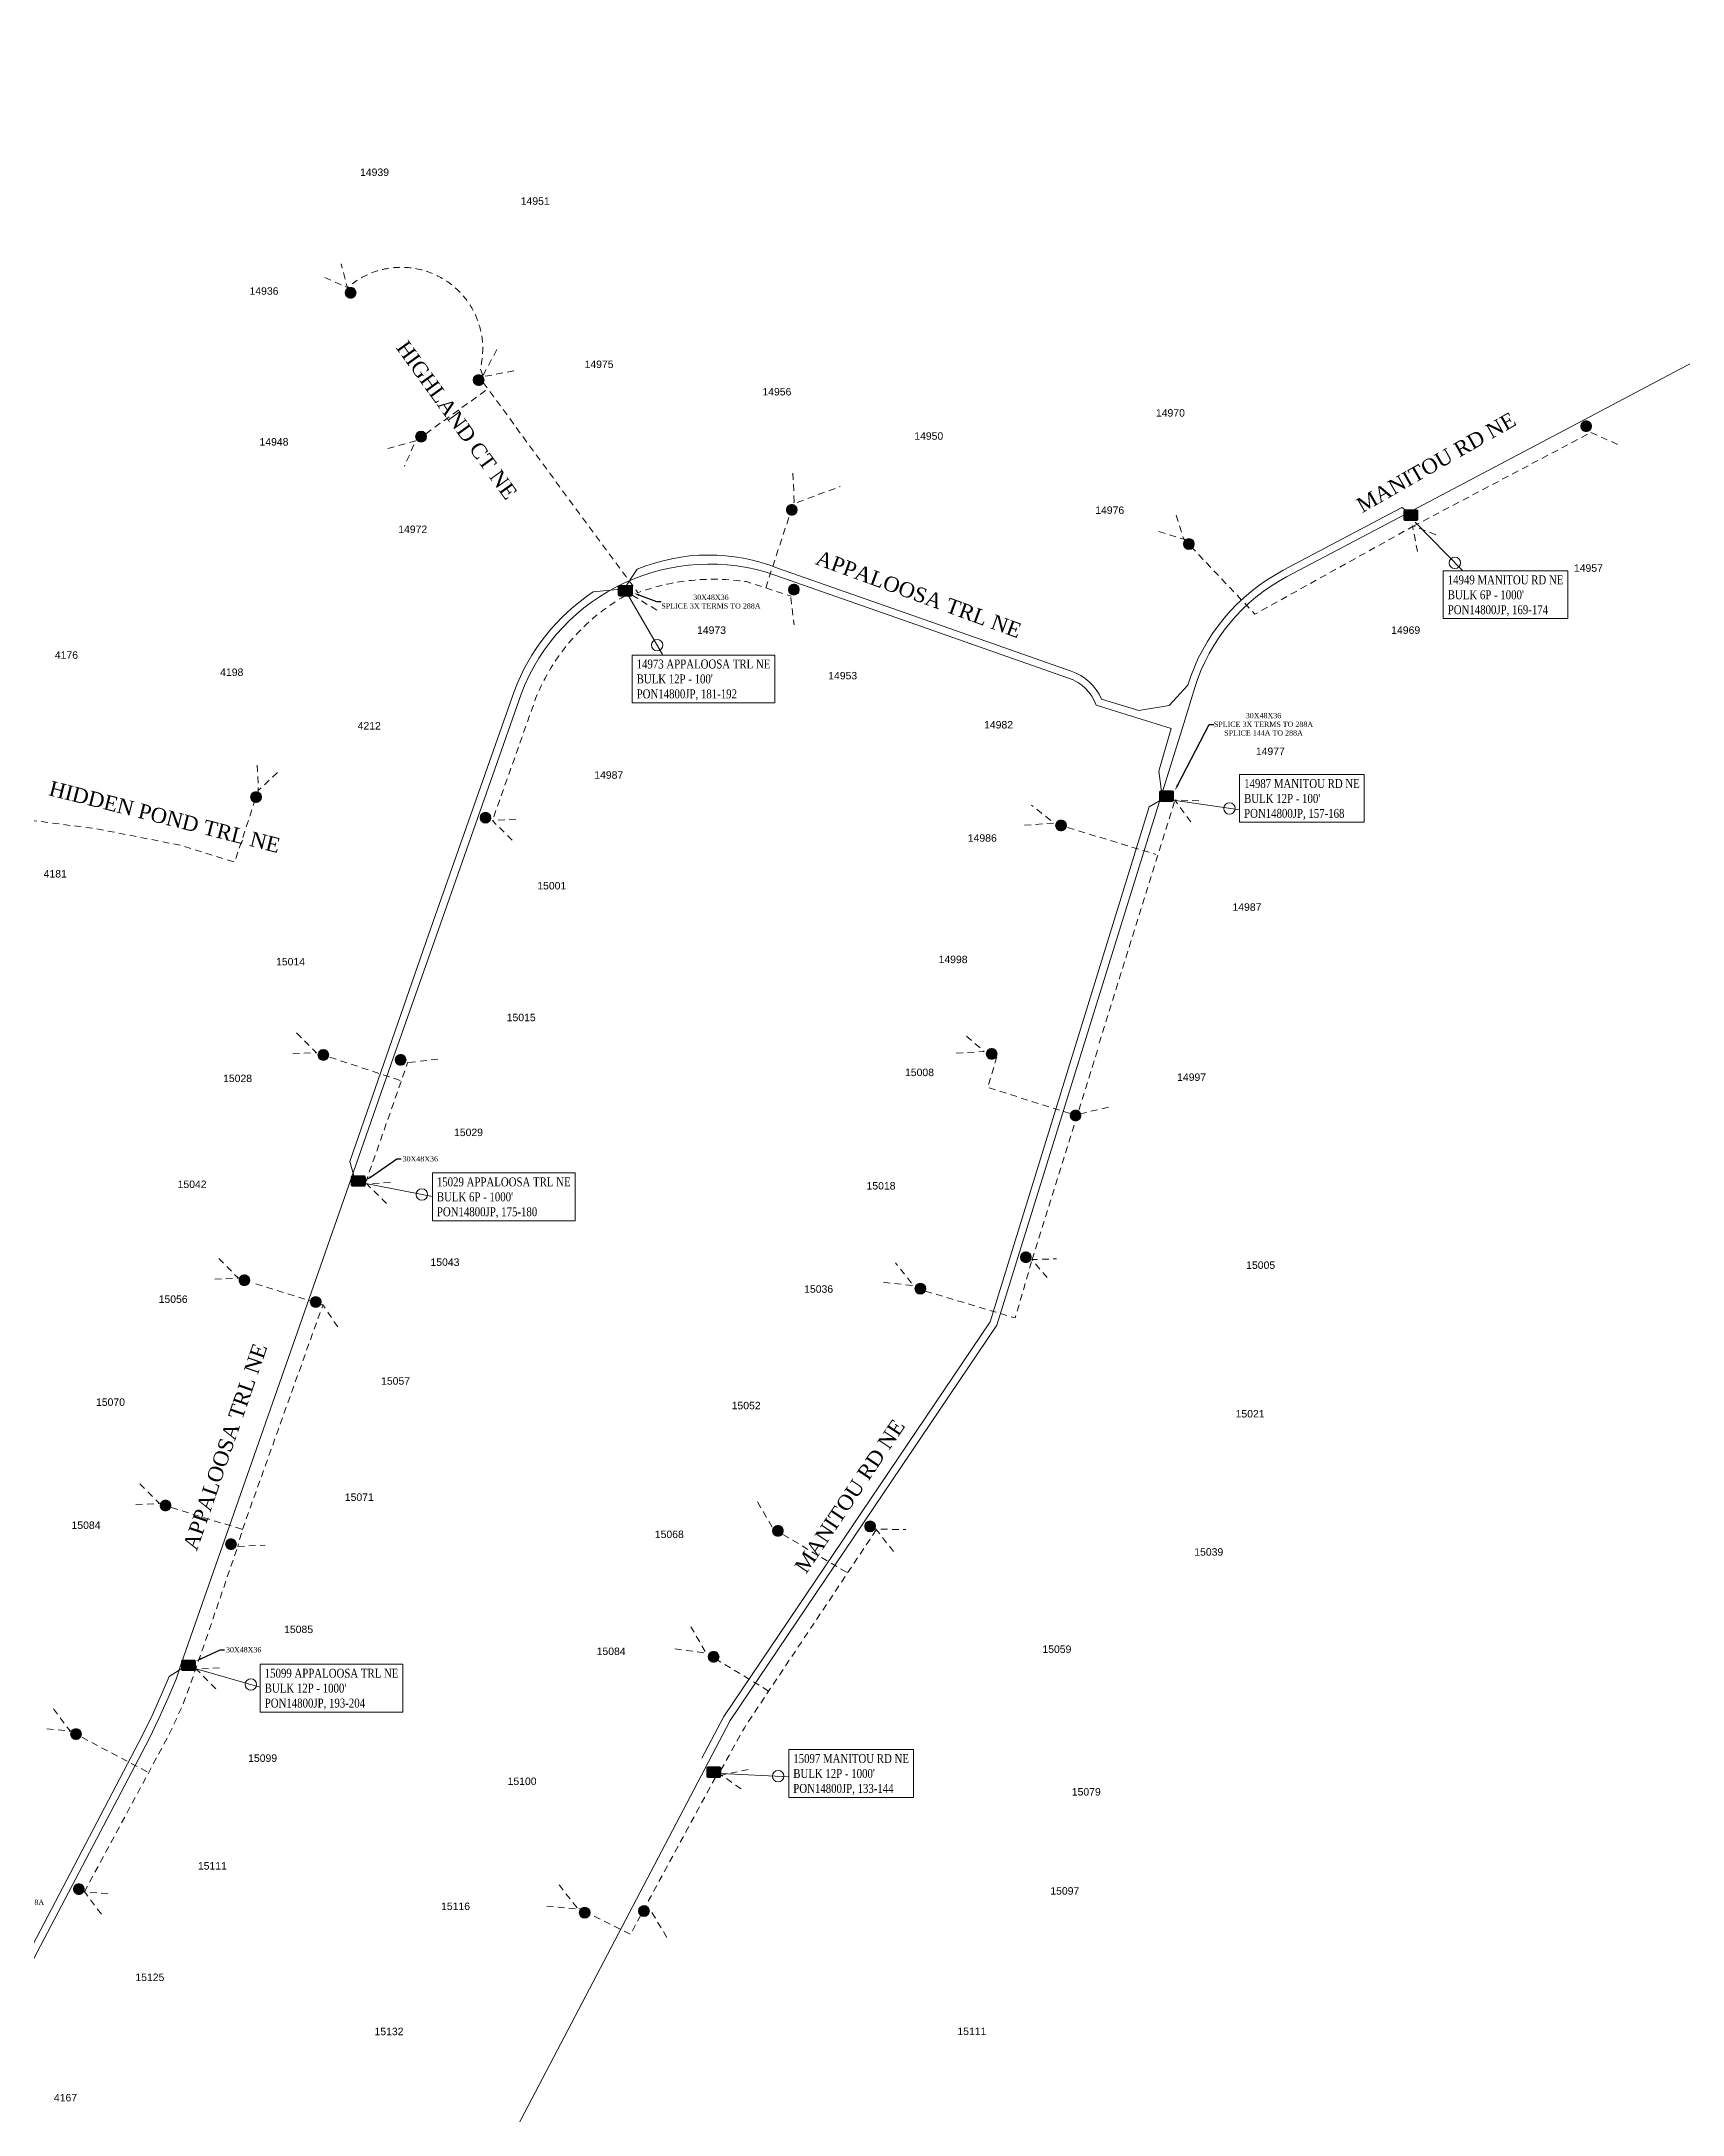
# Model space of a CAD drawing. Header units: feet. Extents: x 865220 to 2781189, y -2240498 to 970979.
# Drawn here: x 2771226 to 2772326, y 959211 to 960601 of the extents above; entities that cross this region are included whole.
import ezdxf
from ezdxf import colors
from ezdxf.entities.mleader import LeaderData, LeaderLine
from ezdxf.enums import TextEntityAlignment as Align
from ezdxf.lldxf.tags import DXFTag
from ezdxf.math import Vec2, Vec3

# ---------------------------------------------------------------- set-up
doc = ezdxf.new("R2010")
doc.units = ezdxf.units.FT
doc.header["$LTSCALE"] = 0.015
doc.header["$MEASUREMENT"] = 0
doc.linetypes.add('DASHED', pattern=[5, 3, -2])
for name, color, linetype in [('144A', 112, '144A'), ('288A', 112, '288A'), ('DETAIL', 7, 'Continuous'), ('DROP BURIED', 7, 'DASHED'), ('NOTES', 7, 'Continuous'), ('Scott County Addresses', 7, 'Continuous'), ('STREET NAME', 7, 'Continuous'), ('TAIL', 1, 'MST'), ('TELEPHONE STRUCT-PROP', 6, 'Continuous'), ('TERMINALS', 7, 'Continuous')]:
    doc.layers.add(name, color=color, linetype=linetype)
doc.layers.add('RUNNING LINE (UNDERGROUND)', color=10, linetype='Continuous', lineweight=40)
doc.styles.add('Dimensions 100', font='arial.ttf')
doc.styles.add('Line', font='txt.shx', dxfattribs={"height": 3})
doc.styles.add('SIMPLEX', font='times.ttf', dxfattribs={"width": 0.8})
doc.styles.get("Standard").update_dxf_attribs({"font": 'times.ttf'})
doc.styles.add('Utilities', font='arial.ttf', dxfattribs={"height": 2.5})
tags = doc.linetypes.add('144A', pattern='A,80,-5,["144A",Line,S=1.5,R=0,X=0,Y=-1.5],-24', length=109).pattern_tags.tags
tags[6] = DXFTag(74, 10)
tags = doc.linetypes.add('288A', pattern='A,80,-5,["288A",Line,S=1.5,R=0,X=0,Y=-1.5],-24', length=109).pattern_tags.tags
tags[6] = DXFTag(74, 10)
tags = doc.linetypes.add('MST', pattern='A,5,-5,5,-5,["TAIL",Line,S=1.5,R=0,X=0,Y=-1.5],-20', length=40).pattern_tags.tags
tags[10] = DXFTag(74, 10)

# ---------------------------------------------------------------- blocks, each defined once
blk = doc.blocks.new('ACMAP_ANN_TEMPLATE_Scott County Address')
at = {"layer": 'Scott County Addresses', "style": 'Dimensions 100'}
blk.add_attdef('ScottCountyAddress', (0, 0), '', height=50, dxfattribs=at)
blk = doc.blocks.new('NEW HH')
at = {"ltscale": 40, "true_color": 0xffffff}
h = blk.add_hatch(color=7, dxfattribs=at)
h.dxf.hatch_style = 1
h.paths.add_polyline_path([(-0.061, -0.031, 0.414214), (-0.046, -0.046), (0.046, -0.046, 0.414214), (0.061, -0.031), (0.061, 0.031, 0.414214), (0.046, 0.046), (-0.046, 0.046, 0.414214), (-0.061, 0.031)])
at = {"layer": 'RUNNING LINE (UNDERGROUND)', "color": 6, "lineweight": 0, "const_width": 0.005, "flags": 128}
blk.add_lwpolyline([(-0.061, 0.031), (-0.061, -0.031, 0.414214), (-0.046, -0.046), (0.046, -0.046, 0.414214), (0.061, -0.031), (0.061, 0.031, 0.414214), (0.046, 0.046), (-0.046, 0.046, 0.414214)], format="xyb", close=True, dxfattribs=at)
at = {"layer": 'TELEPHONE STRUCT-PROP', "color": 18, "true_color": 0x000000, "style": 'Utilities'}
blk.add_text('HH', height=0.05, dxfattribs=at).set_placement((0, 0), align=Align.MIDDLE_CENTER)
blk = doc.blocks.new('TERMINAL')
at = {"lineweight": 5, "ltscale": 0.5, "flags": 128}
blk.add_lwpolyline([(-0.1, -0.6), (-0.1, 44.8)], dxfattribs=at)
at = {"lineweight": 5, "ltscale": 0.5}
blk.add_circle((-0.1, 37.6), 3.83, dxfattribs=at)
blk = doc.blocks.new('Proposed FlowerPot')
at = {"lineweight": 5, "ltscale": 100, "true_color": 0xffffff}
h = blk.add_hatch(color=7, dxfattribs=at)
h.dxf.hatch_style = 1
h.paths.add_polyline_path([(-0.06, 0, 0.414214), (0, -0.06, 0.414214), (0.06, 0, 0.414214), (0, 0.06, 0.414214)])
at = {"lineweight": 5, "ltscale": 100}
blk.add_circle((0, 0), 0.0604, dxfattribs=at)
at = {"layer": 'RUNNING LINE (UNDERGROUND)', "color": 6, "lineweight": 5, "const_width": 0.00907, "flags": 128}
blk.add_lwpolyline([(-0.06, 0, -0.414214), (0, 0.06, -0.414214), (0.06, 0, -0.414214), (0, -0.06, -0.414214), (-0.06, 0)], format="xyb", dxfattribs=at)
at = {"color": 18, "linetype": 'ByBlock', "lineweight": 5, "ltscale": 100, "true_color": 0x000000, "style": 'Dimensions 100'}
blk.add_text('F', height=0.0744, dxfattribs=at).set_placement((-0.029, -0.037))

msp = doc.modelspace()

# ---------------------------------------------------------------- hatches: boundary and pattern name
at = {"layer": 'NOTES', "lineweight": 5, "ltscale": 50}
h = msp.add_hatch(dxfattribs=at)
h.set_pattern_fill('ANSI31', color=1, scale=200)
h.set_pattern_definition([(45, (-77373.197, -38338.257), (-17.67766953, 17.67766953), [])])
edge = h.paths.add_edge_path()
edge.add_arc((-36684104.4, 974184.5), 39453460.3, 359.97783818, 359.97815546)
edge.add_line((2769353.1, 959142.5), (2769353.1, 959142.5))
edge.add_line((2769353.1, 959142.5), (2769353.2, 959362.5))
edge.add_line((2769353.2, 959362.5), (2770280.2, 959367.3))
edge.add_line((2770280.2, 959367.3), (2770301.1, 958927.5))
edge.add_line((2770301.1, 958927.5), (2770012.9, 958926))
edge.add_line((2770012.9, 958926), (2769897.9, 958925.4))
edge.add_line((2769897.9, 958925.4), (2769552.9, 958923.9))
edge.add_line((2769552.9, 958923.9), (2769353, 958924.1))

# ---------------------------------------------------------------- linework, layer by layer
at = {"layer": 'DROP BURIED', "lineweight": 5, "ltscale": 100, "flags": 128}
for points in [[(2771415.9, 960442.7), (2771431, 960435.9), (2771426.8, 960451.8)], [(2771531.2, 960394.3), (2771521.5, 960376.1), (2771542.6, 960380.1)], [(2771483.5, 960337.9), (2771524.2, 960367.3)], [(2772145.5, 960275.9), (2772264.6, 960338.8)], [(2772264.6, 960338.8), (2772282.6, 960330.7)], [(2771458.1, 960328), (2771476.9, 960333.2), (2771469.2, 960316.2)], [(2771729.7, 960311.6), (2771730.6, 960291.2), (2771761.4, 960302.6)], [(2771974.9, 960272.4), (2771991.7, 960267.3), (2771986.4, 960283.6)], [(2771991.3, 960267.9), (2772039.4, 960217), (2772145.5, 960275.9)], [(2772148.3, 960258.9), (2772145, 960276.3), (2772162.7, 960269.5)], [(2771728.2, 960228.2), (2771730.5, 960209.9)], [(2771370.6, 960115.8), (2771371.3, 960098.9), (2771384.1, 960110.9)], [(2771884.9, 960075.6), (2771904.6, 960077), (2771889.6, 960089)], [(2771541.5, 960065.6), (2771528.2, 960078.7), (2771546.6, 960079.7)], [(2771913.9, 960074), (2771973, 960056)], [(2771397, 959936.3), (2771410.2, 959923.1), (2771391.9, 959922.3)], [(2771839.2, 959922.8), (2771857.9, 959923.8), (2771844.3, 959935.8)], [(2771419.3, 959920.1), (2771466.4, 959904.5)], [(2771866.4, 959920.4), (2771860.2, 959899.8), (2771918.4, 959881.4)], [(2771890, 959784.4), (2771933.9, 959924.8)], [(2771443.2, 959835.9), (2771471.6, 959916.8)], [(2771472.3, 959916.6), (2771493.7, 959918.9)], [(2771922.1, 959882.1), (2771941.5, 959886.6)], [(2771457.3, 959822.1), (2771444, 959835.2), (2771462.4, 959836.2)], [(2771344.8, 959785.1), (2771358, 959772), (2771339.6, 959771.1)], [(2771790.4, 959769.2), (2771810.6, 959767), (2771798.4, 959782.2)], [(2771818.5, 959763.3), (2771878.7, 959745.3), (2771889.9, 959784)], [(2771900.1, 959772.4), (2771889.9, 959784.4), (2771906.3, 959785)], [(2771360.7, 959603.6), (2771414.6, 959754.1), (2771367.3, 959768.9)], [(2771424.5, 959739.3), (2771414.6, 959754.1)], [(2771291.9, 959634.1), (2771305.1, 959620.9), (2771286.8, 959620.1)], [(2771313, 959618.2), (2771360.7, 959603.6), (2771357.5, 959592.1)], [(2771715.7, 959605.2), (2771705.3, 959622.9)], [(2771723, 959600.2), (2771766.2, 959574.4)], [(2771797.1, 959588.7), (2771785.3, 959603.8), (2771805.4, 959603.5)], [(2771357.5, 959592.1), (2771375.9, 959593.1)], [(2771650.6, 959523.6), (2771671.6, 959520.6), (2771661.2, 959538.4)], [(2771713.4, 959495.2), (2771673.2, 959519.7)], [(2771234, 959483.3), (2771245.3, 959468.4), (2771227, 959470.1)], [(2771253, 959464.3), (2771296.8, 959441.1)], [(2771677.7, 959437.4), (2771629, 959347.6), (2771620.8, 959332.1), (2771586.2, 959349.5)], [(2771699.7, 959442.7), (2771681.7, 959438.9), (2771697.1, 959428.1)], [(2771564.6, 959351), (2771585.8, 959349.1), (2771572.7, 959365.5)], [(2771266.1, 959345.8), (2771254.7, 959360.6), (2771273, 959359.1)], [(2771635.1, 959346.8), (2771645.5, 959329.7)]]:
    msp.add_lwpolyline(points, dxfattribs=at)
for points in [[(2771521.7, 960377), (2771520.1, 960381.6, 0.735679), (2771431.1, 960435.9)], [(2770923.6, 960195.7), (2770931.8, 960191.1), (2770947.4, 960171.7, 0.196035), (2771081.7, 960096.4), (2771178.5, 960084.1), (2771262.5, 960073.2), (2771319.4, 960062.1), (2771355.4, 960050.9), (2771371.4, 960099.1)]]:
    msp.add_lwpolyline(points, format="xyb", dxfattribs=at)
at = {"layer": 'TAIL', "lineweight": 5, "ltscale": 100, "flags": 128}
for points in [[(2771977, 960096.5), (2771991.6, 960143.7), (2771999.1, 960167.9, -0.19823), (2772060.6, 960242), (2772140.2, 960284), (2772259.5, 960347.1), (2772347.9, 960393.8), (2772423.2, 960433.5, 0.155878), (2772500.7, 960503.9), (2772530.9, 960557.3), (2772539, 960561.5)], [(2771616.6, 960233.9), (2771625.3, 960247.1, -0.195669), (2771719.9, 960247.7), (2771813.8, 960214.8), (2771916.2, 960178.9, -0.207003), (2771936.6, 960160.1), (2771961.6, 960152.4), (2771981.9, 960155.9), (2771994.3, 960169.4, -0.19823), (2772058.3, 960246.4), (2772137.8, 960288.4), (2772143.9, 960284.1)], [(2771435.8, 959839), (2771432.6, 959850.2), (2771485.7, 960002.8), (2771542.7, 960165.2, -0.156078), (2771595.8, 960231.9), (2771616.6, 960233.9)], [(2771137.2, 959346.7), (2771141.4, 959334.6), (2771122.8, 959303, 1.26343), (2771197.6, 959280.7), (2771198.7, 959283.9), (2771199.9, 959286.6), (2771202.2, 959291), (2771293.7, 959465.6), (2771300.1, 959478.9), (2771306.2, 959492.6), (2771311.6, 959504.9), (2771322.4, 959511.9)]]:
    msp.add_lwpolyline(points, format="xyb", dxfattribs=at)

# ---------------------------------------------------------------- block references
at = {"lineweight": 5}
for name, p, xscale, yscale, zscale in [('Proposed FlowerPot', (2771433.2, 960432.4), 60, 60, 30), ('Proposed FlowerPot', (2771519, 960373.9), 60, 60, 30), ('Proposed FlowerPot', (2771480.4, 960336), 60, 60, 30), ('Proposed FlowerPot', (2772261.4, 960343), 60, 60, 30), ('Proposed FlowerPot', (2771728.9, 960286.9), 60, 60, 30), ('NEW HH', (2772143.9, 960283.3), 80, 80, 40), ('Proposed FlowerPot', (2771995.1, 960264), 60, 60, 30), ('NEW HH', (2771617.3, 960232.7), 80, 80, 40), ('Proposed FlowerPot', (2771730.3, 960233.5), 60, 60, 30), ('Proposed FlowerPot', (2771369.8, 960094.4), 60, 60, 30), ('NEW HH', (2771980.1, 960095), 80, 80, 40), ('Proposed FlowerPot', (2771523.6, 960080.6), 60, 60, 30), ('Proposed FlowerPot', (2771909.4, 960075.4), 60, 60, 30), ('Proposed FlowerPot', (2771414.9, 959921.6), 60, 60, 30), ('Proposed FlowerPot', (2771466.7, 959918.3), 60, 60, 30), ('Proposed FlowerPot', (2771862.9, 959922.3), 60, 60, 30), ('Proposed FlowerPot', (2771919.1, 959881), 60, 60, 30), ('NEW HH', (2771438.3, 959837.1), 80, 80, 40), ('Proposed FlowerPot', (2771885.8, 959786), 60, 60, 30), ('Proposed FlowerPot', (2771362, 959770.6), 60, 60, 30), ('Proposed FlowerPot', (2771815.1, 959764.9), 60, 60, 30), ('Proposed FlowerPot', (2771409.8, 959756), 60, 60, 30), ('Proposed FlowerPot', (2771309.1, 959619.6), 60, 60, 30), ('Proposed FlowerPot', (2771719.6, 959602.6), 60, 60, 30), ('Proposed FlowerPot', (2771781.4, 959605.6), 60, 60, 30), ('Proposed FlowerPot', (2771353, 959593.7), 60, 60, 30), ('Proposed FlowerPot', (2771676.5, 959518.2), 60, 60, 30), ('NEW HH', (2771324.5, 959512.5), 80, 80, 40), ('Proposed FlowerPot', (2771249.1, 959466.4), 60, 60, 30), ('NEW HH', (2771676.6, 959440.9), 80, 80, 40), ('Proposed FlowerPot', (2771251, 959362.5), 60, 60, 30), ('Proposed FlowerPot', (2771590.1, 959346.7), 60, 60, 30), ('Proposed FlowerPot', (2771629.8, 959347.8), 60, 60, 30)]:
    msp.add_blockref(name, p, dxfattribs=dict(at, xscale=xscale, yscale=yscale, zscale=zscale))
at = {"layer": 'Scott County Addresses', "lineweight": 5, "xscale": 0.1, "yscale": 0.1, "zscale": 0.1}
for p, values in [((2771439.5, 960510.7), {'ScottCountyAddress': '14939'}), ((2771547.2, 960491.4), {'ScottCountyAddress': '14951'}), ((2771365.4, 960431.1), {'ScottCountyAddress': '14936'}), ((2771590, 960382), {'ScottCountyAddress': '14975'}), ((2771709.2, 960363.6), {'ScottCountyAddress': '14956'}), ((2771973, 960349.4), {'ScottCountyAddress': '14970'}), ((2771811, 960333.9), {'ScottCountyAddress': '14950'}), ((2771372.1, 960330), {'ScottCountyAddress': '14948'}), ((2771932.3, 960284.2), {'ScottCountyAddress': '14976'}), ((2771465.1, 960271.4), {'ScottCountyAddress': '14972'}), ((2772253.2, 960245.4), {'ScottCountyAddress': '14957'}), ((2771665.4, 960203.8), {'ScottCountyAddress': '14973'}), ((2772130.7, 960203.8), {'ScottCountyAddress': '14969'}), ((2771234.9, 960187.1), {'ScottCountyAddress': '4176'}), ((2771345.7, 960175.6), {'ScottCountyAddress': '4198'}), ((2771753.3, 960173.3), {'ScottCountyAddress': '14953'}), ((2771437.9, 960139.7), {'ScottCountyAddress': '4212'}), ((2771857.8, 960140.4), {'ScottCountyAddress': '14982'}), ((2771596.5, 960106.7), {'ScottCountyAddress': '14987'}), ((2771846.9, 960064.5), {'ScottCountyAddress': '14986'}), ((2771227.4, 960040.5), {'ScottCountyAddress': '4181'}), ((2771558.3, 960032.5), {'ScottCountyAddress': '15001'}), ((2772024.3, 960018.2), {'ScottCountyAddress': '14987'}), ((2771383.2, 959981.6), {'ScottCountyAddress': '15014'}), ((2771827.3, 959983.1), {'ScottCountyAddress': '14998'}), ((2771537.8, 959944.2), {'ScottCountyAddress': '15015'}), ((2771347.7, 959903.4), {'ScottCountyAddress': '15028'}), ((2771804.8, 959907.4), {'ScottCountyAddress': '15008'}), ((2771987.2, 959904.2), {'ScottCountyAddress': '14997'}), ((2771502.5, 959867.2), {'ScottCountyAddress': '15029'}), ((2771317.2, 959832.4), {'ScottCountyAddress': '15042'}), ((2771779, 959831.4), {'ScottCountyAddress': '15018'}), ((2771486.7, 959780.2), {'ScottCountyAddress': '15043'}), ((2772033.5, 959778.2), {'ScottCountyAddress': '15005'}), ((2771737.2, 959762.2), {'ScottCountyAddress': '15036'}), ((2771304.5, 959755.4), {'ScottCountyAddress': '15056'}), ((2771453.6, 959700.6), {'ScottCountyAddress': '15057'}), ((2771262.5, 959686.4), {'ScottCountyAddress': '15070'}), ((2771688.6, 959684.1), {'ScottCountyAddress': '15052'}), ((2772026.4, 959678.6), {'ScottCountyAddress': '15021'}), ((2771429.3, 959622.7), {'ScottCountyAddress': '15071'}), ((2771246.1, 959603.9), {'ScottCountyAddress': '15084'}), ((2771637.1, 959597.8), {'ScottCountyAddress': '15068'}), ((2771998.7, 959586), {'ScottCountyAddress': '15039'}), ((2771388.6, 959534.1), {'ScottCountyAddress': '15085'}), ((2771598.1, 959519.4), {'ScottCountyAddress': '15084'}), ((2771896.9, 959520.8), {'ScottCountyAddress': '15059'}), ((2771364.5, 959447.8), {'ScottCountyAddress': '15099'}), ((2771538.4, 959432.3), {'ScottCountyAddress': '15100'}), ((2771916.6, 959425.2), {'ScottCountyAddress': '15079'}), ((2771330.8, 959375.6), {'ScottCountyAddress': '15111'}), ((2771902.2, 959358.8), {'ScottCountyAddress': '15097'}), ((2771493.8, 959348.5), {'ScottCountyAddress': '15116'}), ((2771288.9, 959300.9), {'ScottCountyAddress': '15125'}), ((2771449.2, 959264.6), {'ScottCountyAddress': '15132'}), ((2771839.9, 959264.7), {'ScottCountyAddress': '15111'}), ((2771234.3, 959220.2), {'ScottCountyAddress': '4167'})]:
    msp.add_blockref('ACMAP_ANN_TEMPLATE_Scott County Address', p, dxfattribs=at).add_auto_attribs(values)
at = {"layer": 'Scott County Addresses', "lineweight": 5}
ref = msp.add_blockref('ACMAP_ANN_TEMPLATE_Scott County Address', (2772041.8, 960135.1), dxfattribs=dict(at, xscale=0.1, yscale=0.1, zscale=0.1))
ref.add_attrib('ScottCountyAddress', '14977', (2772040, 960122.6), dxfattribs={"height": 5, "style": 'Dimensions 100'})
at = {"layer": 'TERMINALS', "lineweight": 5, "ltscale": 0.5, "xscale": -1}
for p, rotation in [((2772147.2, 960278.4), 224.2995274815009), ((2771619.9, 960228.9), 210), ((2771985.1, 960092.4), 261.6226298652531), ((2771444, 959835.3), 259.0401742308719), ((2771330.2, 959510), 254.1541150083047), ((2771682.2, 959440.1), 267.2638571518602)]:
    msp.add_blockref('TERMINAL', p, dxfattribs=dict(at, rotation=rotation))

# ---------------------------------------------------------------- texts
at = {"layer": 'STREET NAME', "lineweight": 5, "ltscale": 40, "char_height": 10, "attachment_point": 1}
for s, insert, rotation in [('HIGHLAND CT NE', (2771471.4, 960401.4), 305.8266), ('MANITOU RD NE', (2772106.3, 960293.3), 29.7953), ('APPALOOSA TRL NE', (2771747.5, 960260.1), 339.8906), ('HIDDEN POND TRL NE', (2771232.7, 960105.5), 345.8127), ('APPALOOSA TRL NE', (2771320.6, 959592), 70.9277), ('MANITOU RD NE', (2771730.2, 959578.9), 56.1641)]:
    msp.add_mtext(s, dxfattribs=dict(at, insert=insert, rotation=rotation))

# ---------------------------------------------------------------- next in the draw order: texts
at = {"layer": 'TERMINALS', "lineweight": 5, "ltscale": 0.5, "char_height": 6, "attachment_point": 1, "style": 'SIMPLEX', "bg_fill": 19, "box_fill_scale": 1.5, "bg_fill_color": 256, "bg_fill_transparency": 0}
for s, insert in [("14949 MANITOU RD NE\\PBULK 6P - 1000'\\PPON14800JP, 169-174", (2772168.6, 960243)), ("14973 APPALOOSA TRL NE\\PBULK 12P - 100'\\PPON14800JP, 181-192", (2771624.9, 960186.6)), ("14987 MANITOU RD NE\\PBULK 12P - 100'\\PPON14800JP, 157-168", (2772032.1, 960106.5)), ("15029 APPALOOSA TRL NE\\PBULK 6P - 1000'\\PPON14800JP, 175-180", (2771491, 959839.5)), ("15099 APPALOOSA TRL NE\\PBULK 12P - 1000'\\PPON14800JP, 193-204", (2771375.6, 959510.2)), ("15097 MANITOU RD NE\\PBULK 12P - 1000'\\PPON14800JP, 133-144", (2771729.9, 959453))]:
    msp.add_mtext(s, dxfattribs=dict(at, insert=insert))

# ---------------------------------------------------------------- next in the draw order: linework, layer by layer
at = {"layer": '144A', "lineweight": 5, "ltscale": 100, "flags": 128}
msp.add_lwpolyline([(2771977, 960096.5), (2771866.3, 959740.4), (2771687.7, 959475.5), (2771513.5, 959143.5), (2771449.2, 959056.9), (2771438.6, 959042.5), (2771360.6, 958940.2, 0.423523), (2771361.7, 958916.7)], format="xyb", dxfattribs=at)
at = {"layer": '288A', "lineweight": 5, "ltscale": 100, "flags": 128}
msp.add_lwpolyline([(2770614.4, 959732.4), (2770632.7, 959736), (2770636.9, 959736, -0.195305), (2770802.1, 959667.5, -0.082184), (2770848.1, 959604), (2770870.5, 959558.9), (2770874.8, 959550.5), (2770879.9, 959541.5, 0.104255), (2770954.9, 959459.6), (2770962.6, 959454.2), (2770970.5, 959449.2), (2770976.6, 959445.6), (2771026.7, 959416.5), (2771143.5, 959348.7), (2771118.4, 959305.5, 1.253655), (2771202.6, 959279.7), (2771203.4, 959282.1), (2771204.4, 959284.5), (2771206.6, 959288.7), (2771298.2, 959463.3), (2771304.7, 959476.8), (2771310.8, 959490.6), (2771316.3, 959503.2), (2771319.8, 959514.1), (2771405.1, 959757.6), (2771433.6, 959838.8), (2771462, 959920), (2771490.5, 960001.1), (2771547.4, 960163.4, -0.4068), (2771718.3, 960243), (2771812.1, 960210.1), (2771914.5, 960174.2, -0.226324), (2771932.9, 960156), (2771983.2, 960140.4), (2771975, 960111.8), (2771977, 960096.5)], format="xyb", dxfattribs=at)
at = {"layer": 'DROP BURIED', "lineweight": 5, "ltscale": 100, "flags": 128}
msp.add_lwpolyline([(2771785.5, 959603.2), (2771697.1, 959470.7), (2771681.6, 959442.6)], dxfattribs=at)
at = {"layer": 'TAIL', "lineweight": 5, "ltscale": 100, "flags": 128}
msp.add_lwpolyline([(2771981.3, 960095.3), (2771968.5, 960087.9), (2771861.8, 959742.6), (2771683.4, 959478.1), (2771668.7, 959450.2)], dxfattribs=at)

# ---------------------------------------------------------------- next in the draw order: leaders
at = {"layer": 'DETAIL', "lineweight": 5, "ltscale": 5}
ml = msp.add_multileader_mtext('Standard', dxfattribs=at)
ml.set_content('30X48X36\\PSPLICE 3X TERMS TO 288A', color=256)
ml.set_leader_properties()
ml.build(insert=Vec2(0, 0))
ml.multileader.update_dxf_attribs({"has_text_frame": 1, "text_left_attachment_type": 2, "text_right_attachment_type": 2, "dogleg_length": 3})
ctx = ml.context
ctx.base_point, ctx.char_height, ctx.landing_gap_size, ctx.plane_origin = Vec3(2771641.3, 960225.4), 3.5, 1.5, Vec3(2771705.5, 960271.2)
ctx.left_attachment, ctx.right_attachment, ctx.text_align_type = 2, 2, 1
notes = []
notes.append((ctx, [(1, (1, 1, 0), (2771638.3, 960225.4), (1, 0), 3, [(0, [(2771623, 960231.1)], 0, [])])]))
ctx.mtext.insert, ctx.mtext.alignment, ctx.mtext.flow_direction = Vec3(2771674.7, 960230.1), 2, 5
ctx.mtext.has_bg_fill, ctx.mtext.bg_color, ctx.mtext.bg_scale_factor, ctx.mtext.bg_transparency, ctx.mtext.use_window_bg_color = 1, -1027028792, 1.5, 0, 1
ml = msp.add_multileader_mtext('Standard', dxfattribs=at)
ml.set_content('30X48X36\\PSPLICE 3X TERMS TO 288A\\PSPLICE 144A TO 288A ', color=256)
ml.set_leader_properties()
ml.build(insert=Vec2(0, 0))
ml.multileader.update_dxf_attribs({"has_text_frame": 1, "text_left_attachment_type": 2, "text_right_attachment_type": 2, "dogleg_length": 3})
ctx = ml.context
ctx.base_point, ctx.char_height, ctx.landing_gap_size, ctx.plane_origin = Vec3(2772011.7, 960143.1), 3.5, 1.5, Vec3(2772068.3, 960139.2)
ctx.left_attachment, ctx.right_attachment, ctx.text_align_type = 2, 2, 1
notes.append((ctx, [(1, (1, 1, 0), (2772008.7, 960143.1), (1, 0), 3, [(0, [(2771985.8, 960099)], 0, [])])]))
ctx.mtext.insert, ctx.mtext.alignment, ctx.mtext.flow_direction = Vec3(2772045.1, 960150.8), 2, 5
ctx.mtext.has_bg_fill, ctx.mtext.bg_color, ctx.mtext.bg_scale_factor, ctx.mtext.bg_transparency, ctx.mtext.use_window_bg_color = 1, -1027028792, 1.5, 0, 1
ml = msp.add_multileader_mtext('Standard', dxfattribs=at)
ml.set_content('30X48X36', color=256)
ml.set_leader_properties()
ml.build(insert=Vec2(0, 0))
ml.multileader.update_dxf_attribs({"has_text_frame": 1, "text_left_attachment_type": 2, "text_right_attachment_type": 2, "dogleg_length": 3})
ctx = ml.context
ctx.base_point, ctx.char_height, ctx.landing_gap_size, ctx.plane_origin = Vec3(2771467.1, 959851.9), 3.5, 1.5, Vec3(2771531.4, 959897.7)
ctx.left_attachment, ctx.right_attachment, ctx.text_align_type = 2, 2, 1
notes.append((ctx, [(1, (1, 1, 0), (2771464.1, 959851.9), (1, 0), 3, [(0, [(2771443.3, 959837.5)], 0, [])])]))
ctx.mtext.insert, ctx.mtext.alignment, ctx.mtext.flow_direction = Vec3(2771479.9, 959853.7), 2, 5
ctx.mtext.has_bg_fill, ctx.mtext.bg_color, ctx.mtext.bg_scale_factor, ctx.mtext.bg_transparency, ctx.mtext.use_window_bg_color = 1, -1027028792, 1.5, 0, 1
ml = msp.add_multileader_mtext('Standard', dxfattribs=at)
ml.set_content('30X48X36', color=256)
ml.set_leader_properties()
ml.build(insert=Vec2(0, 0))
ml.multileader.update_dxf_attribs({"has_text_frame": 1, "text_left_attachment_type": 2, "text_right_attachment_type": 2, "dogleg_length": 3})
ctx = ml.context
ctx.base_point, ctx.char_height, ctx.landing_gap_size, ctx.plane_origin = Vec3(2771348.7, 959522.9), 3.5, 1.5, Vec3(2771412.1, 959555.6)
ctx.left_attachment, ctx.right_attachment, ctx.text_align_type = 2, 2, 1
notes.append((ctx, [(1, (1, 1, 0), (2771345.7, 959522.9), (1, 0), 3, [(0, [(2771329.6, 959515.4)], 0, [])])]))
ctx.mtext.insert, ctx.mtext.alignment, ctx.mtext.flow_direction = Vec3(2771361.5, 959524.7), 2, 5
ctx.mtext.has_bg_fill, ctx.mtext.bg_color, ctx.mtext.bg_scale_factor, ctx.mtext.bg_transparency, ctx.mtext.use_window_bg_color = 1, -1027028792, 1.5, 0, 1
ml = msp.add_multileader_mtext('Standard', dxfattribs=at)
ml.set_content('30X48X36\\PSPLICE 2X TERMS TO 288A', color=256)
ml.set_leader_properties()
ml.build(insert=Vec2(0, 0))
ml.multileader.update_dxf_attribs({"has_text_frame": 1, "text_left_attachment_type": 2, "text_right_attachment_type": 2, "dogleg_length": 3})
ctx = ml.context
ctx.base_point, ctx.char_height, ctx.landing_gap_size, ctx.plane_origin = Vec3(2771161, 959356.6), 3.5, 1.5, Vec3(2771224.4, 959389.2)
ctx.left_attachment, ctx.right_attachment, ctx.text_align_type = 2, 2, 1
notes.append((ctx, [(1, (1, 1, 0), (2771158, 959356.6), (1, 0), 3, [(0, [(2771141.9, 959349.1)], 0, [])])]))
ctx.mtext.insert, ctx.mtext.alignment, ctx.mtext.flow_direction = Vec3(2771194.5, 959361.3), 2, 5
ctx.mtext.has_bg_fill, ctx.mtext.bg_color, ctx.mtext.bg_scale_factor, ctx.mtext.bg_transparency, ctx.mtext.use_window_bg_color = 1, -1027028792, 1.5, 0, 1
for ctx, leaders in notes:
    for number, flags, end, landing, length, lines in leaders:
        leader = LeaderData()
        leader.index, (leader.has_last_leader_line, leader.has_dogleg_vector, leader.attachment_direction) = number, flags
        leader.last_leader_point, leader.dogleg_vector, leader.dogleg_length = Vec3(end), Vec3(landing), length
        for number, points, colour, breaks in lines:
            line = LeaderLine()
            line.index, line.vertices, line.color, line.breaks = number, Vec3.list(points), colors.encode_raw_color(colour), breaks
            leader.lines.append(line)
        ctx.leaders.append(leader)

# ---------------------------------------------------------------- next in the draw order: linework, layer by layer
at = {"layer": 'DROP BURIED', "lineweight": 5, "ltscale": 100, "flags": 128}
for points in [[(2771522.1, 960372.3), (2771579.8, 960293.5), (2771625.7, 960231.4, -0.125835), (2771698.5, 960238.8), (2771728.4, 960229.1)], [(2771617, 960229.3, 0.168523), (2771557.2, 960160.4), (2771528.2, 960078.6)]]:
    msp.add_lwpolyline(points, format="xyb", dxfattribs=at)
for points in [[(2771711.4, 960234.7), (2771730.3, 960291.9)], [(2771621.8, 960229.8), (2771638.7, 960219.6)], [(2771934.9, 959929.5), (2771985.7, 960092)], [(2771996.5, 960077.9), (2771985.6, 960092.5), (2772003.4, 960091.8)], [(2771254.7, 959360.6), (2771311.2, 959465.5), (2771321, 959486.6), (2771329.4, 959510.1), (2771357.5, 959592.1)], [(2771342.9, 959496.8), (2771329.6, 959510), (2771347.9, 959510.9)]]:
    msp.add_lwpolyline(points, dxfattribs=at)

doc.saveas('drawing.dxf')
